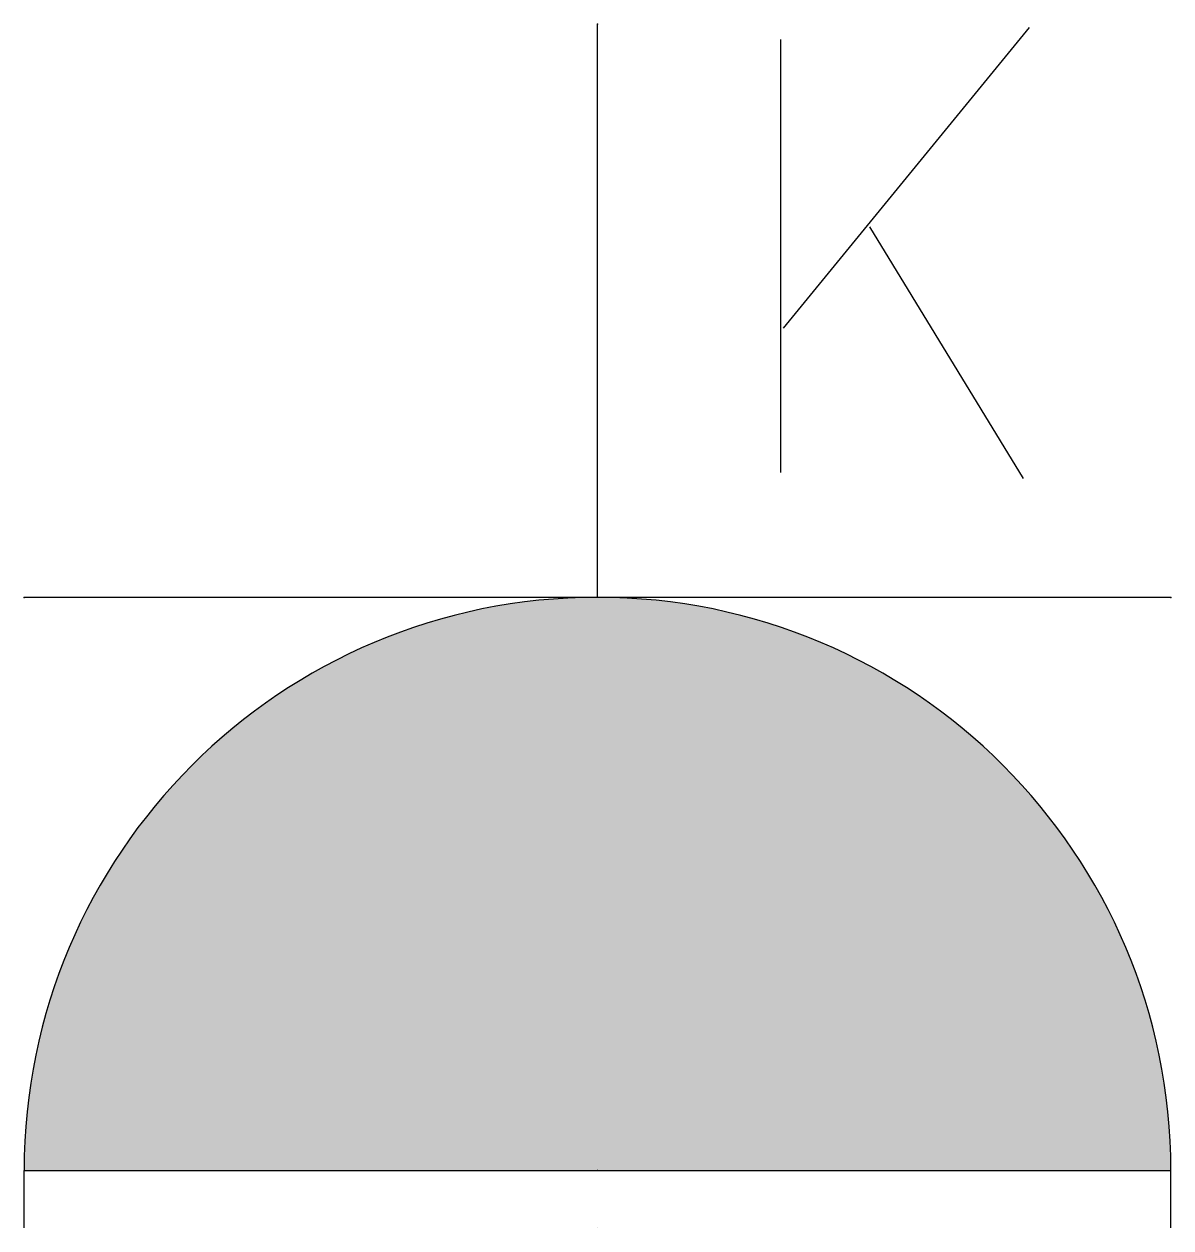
# Model space of a CAD drawing. Header units: millimetres. Extents: x -250 to 250, y 0 to 525.
import ezdxf
from ezdxf.enums import TextEntityAlignment as Align

# ---------------------------------------------------------------- set-up
doc = ezdxf.new("R2010")
doc.units = ezdxf.units.MM
doc.styles.add('_TEL_DIM', font='SIMPLEX', dxfattribs={"width": 0.8, "height": 3.5, "bigfont": 'HZTXT'})

msp = doc.modelspace()

# ---------------------------------------------------------------- hatches: boundary and pattern name
msp.add_hatch(color=256).paths.add_polyline_path([(-249.79, 24.93), (250.21, 24.93, 1)])

# ---------------------------------------------------------------- linework, layer by layer
for p, q in [((0.21, 274.93), (0.21, 524.93)), ((81.29, 392.3), (188.51, 523.5)), ((79.95, 518.15), (79.95, 329.37)), ((118.82, 436.48), (185.83, 326.7)), ((250.21, 274.93), (-249.79, 274.93)), ((-249.79, 24.93), (250.21, 24.93)), ((-249.79, -0.07), (-249.79, 24.93)), ((250.21, -0.07), (250.21, 24.93))]:
    msp.add_line(p, q)
msp.add_arc((0.21, 24.93), 250, 0, 180)
for p in [(0.21, 524.93), (-249.79, 274.93), (250.21, 274.93), (0.21, 24.93)]:
    msp.add_point(p)

# ---------------------------------------------------------------- texts
at = {"color": 7, "style": '_TEL_DIM', "flags": 1}
msp.add_attdef('A', text='空调插座', height=0.01, dxfattribs=at).set_placement((0.21, -0.07), align=Align.MIDDLE_CENTER)

doc.saveas('drawing.dxf')
